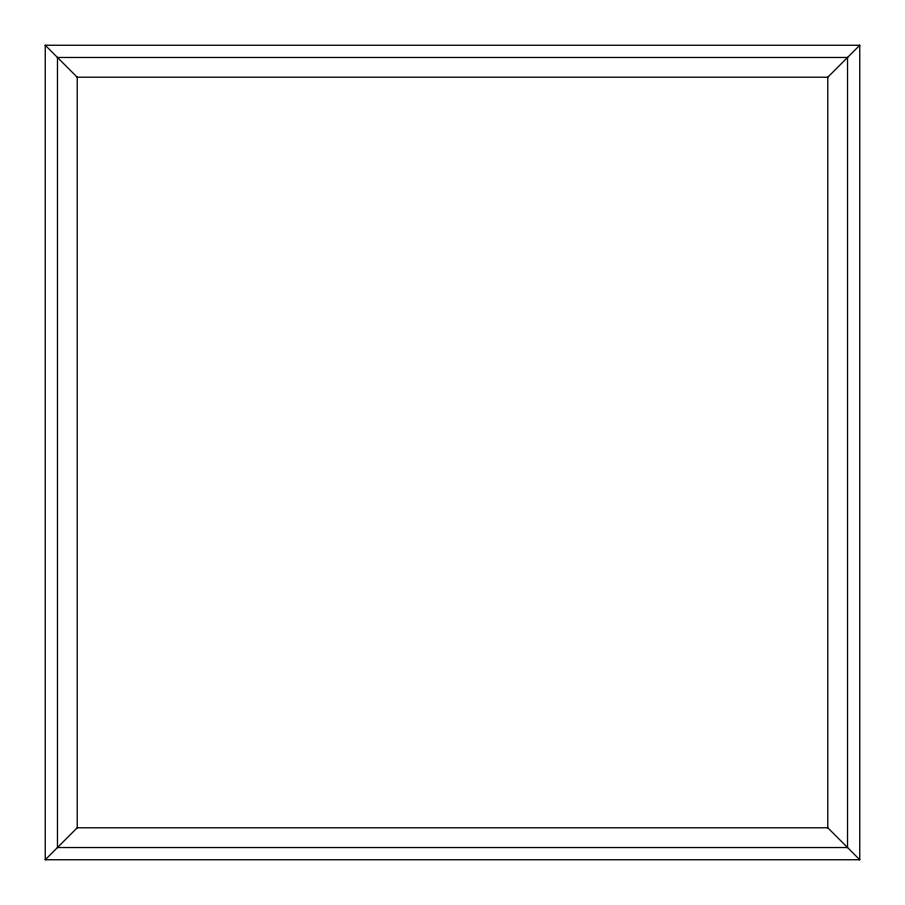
<?xml version="1.0" encoding="UTF-8"?>
<svg xmlns="http://www.w3.org/2000/svg" width="905" height="905" viewBox="0 0 905 905"><rect width="100%" height="100%" fill="white"/><g stroke="black" fill="none" stroke-linecap="round" stroke-linejoin="round"><path stroke-width="1.36" d="M45.25 859.75L77.219 827.781L77.219 77.219L45.25 45.25L859.75 45.25L859.75 859.75L45.25 859.75L45.25 45.25M859.75 859.75L827.781 827.781L827.781 77.219L859.75 45.25M77.219 77.219L827.781 77.219M77.219 827.781L827.781 827.781M847.533 57.468L57.468 57.468L57.468 847.533L847.533 847.533L847.533 57.468"/></g></svg>
